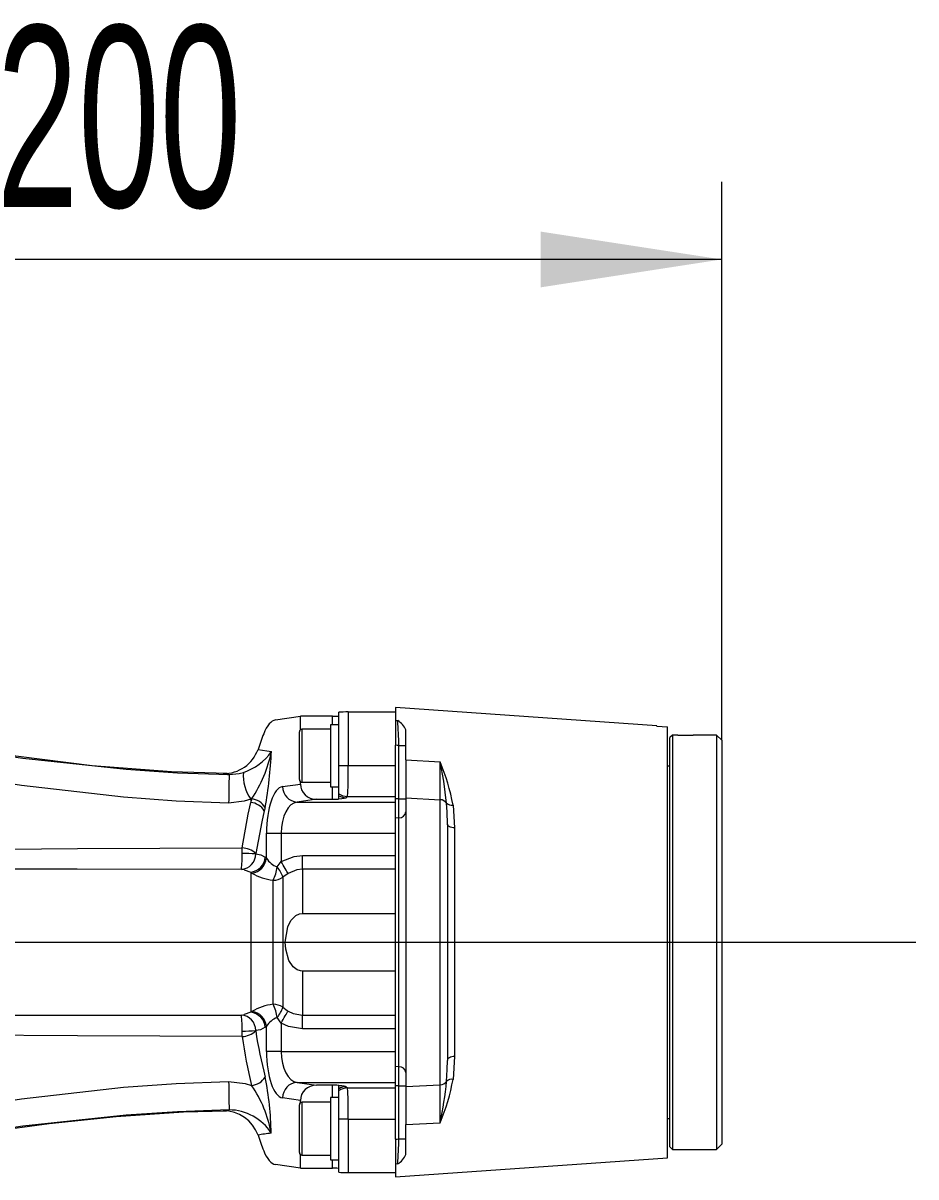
# Model space of a CAD drawing. Header units: millimetres. Extents: x 26 to 585, y 36 to 406.
# Drawn here: x 193.91 to 211.16, y 378.22 to 400.49 of the extents above; entities that cross this region are included whole.
import ezdxf

# ---------------------------------------------------------------- set-up
doc = ezdxf.new("R2010")
doc.units = ezdxf.units.MM
doc.styles.add('SLDTEXTSTYLE0', font='TXT', dxfattribs={"width": 0.605})
doc.dimstyles.new('SLDDIMSTYLE0', dxfattribs={"dimtxt": 3.5, "dimasz": 3.5, "dimexe": 0, "dimexo": 0.0625, "dimgap": 0.875, "dimtad": 1, "dimtoh": 1, "dimlfac": 10, "dimrnd": 1e-09, "dimzin": 12, "dimdsep": 46, "dimtxsty": 'SLDTEXTSTYLE0', "dimsah": 1, "dimcen": 0.09, "dimadec": 0, "dimazin": 0, "dimtfac": 1, "dimtdec": 3, "dimtofl": 0, "dimtmove": 0, "dimatfit": 3, "dimfxl": 1, "dimfrac": 2, "dimtolj": 1, "dimtzin": 12, "dimarcsym": 0})

# ---------------------------------------------------------------- blocks, each defined once
blk = doc.blocks.new('*D9')
at = {"color": 7, "linetype": 'Continuous', "lineweight": 0, "transparency": 16777216}
for p, q in [((187.405, 390.692), (187.405, 397.429)), ((207.405, 386.646), (207.405, 397.429)), ((207.405, 395.929), (187.405, 395.929))]:
    blk.add_line(p, q, dxfattribs=at)
for points in [[(187.405, 395.929), (190.905, 395.39), (190.905, 396.467)], [(207.405, 395.929), (203.905, 396.467), (203.905, 395.39)]]:
    blk.add_solid(points, dxfattribs=at)
at = {"color": 7, "linetype": 'Continuous', "lineweight": 0, "transparency": 16777216, "insert": (193.398, 400.441), "char_height": 3.5, "attachment_point": 1, "style": 'SLDTEXTSTYLE0'}
blk.add_mtext('200', dxfattribs=at)
blk = doc.blocks.new('SW_CENTERMARKSYMBOL_2')
at = {"color": 0, "linetype": 'Continuous', "lineweight": 0}
blk.add_line((0.7, 0), (23.753, 0), dxfattribs=at)

msp = doc.modelspace()

# ---------------------------------------------------------------- linework, layer by layer
at = {"color": 7, "linetype": 'Continuous', "lineweight": 15}
for p, q in [((200.004626, 386.159072), (200.004626, 387.188552)), ((200.189317, 387.19189), (200.189317, 386.159072)), ((200.189317, 387.19189), (201.10463, 387.19189)), ((206.154633, 386.924241), (201.10463, 387.277363)), ((201.10463, 387.277363), (201.10463, 387.030599)), ((198.78468, 387.038956), (199.264444, 387.108038)), ((199.264444, 386.847124), (199.264444, 387.108038)), ((199.88463, 387.108038), (199.264444, 387.108038)), ((201.10463, 387.030599), (201.144172, 387.026296)), ((201.10463, 387.030599), (201.10463, 386.550806)), ((199.244631, 386.56858), (199.244631, 386.807261)), ((199.844635, 386.857269), (199.294628, 386.857269)), ((200.004626, 386.946259), (199.844635, 386.946259)), ((199.844635, 386.946259), (199.844635, 385.746262)), ((201.304627, 386.265919), (201.304627, 386.844406)), ((206.154633, 386.919532), (206.154633, 386.924241)), ((206.154633, 386.919532), (206.354631, 386.905644)), ((206.354631, 378.582285), (206.354631, 386.905644)), ((206.454636, 386.746261), (206.404627, 386.696265)), ((206.556512, 386.746261), (206.454636, 386.746261)), ((206.454636, 386.746261), (206.454636, 382.746265)), ((207.304634, 386.746261), (206.852723, 386.746261)), ((207.404626, 386.646269), (207.304634, 386.746261)), ((207.304634, 386.746261), (207.304634, 378.746269)), ((199.244631, 385.88526), (199.244631, 386.56858)), ((201.10463, 385.515735), (201.10463, 386.550806)), ((201.167704, 386.544225), (201.304627, 386.544225)), ((201.167704, 385.515735), (201.167704, 386.544225)), ((206.404627, 382.746265), (206.404627, 386.696265)), ((207.404626, 386.646269), (207.404626, 378.846262)), ((200.004626, 386.159072), (200.189317, 386.159072)), ((200.004626, 385.613117), (200.004626, 386.159072)), ((200.189317, 386.159072), (201.10463, 386.159072)), ((201.304627, 386.265919), (201.965095, 386.22993)), ((201.304627, 386.265919), (201.304627, 385.533331)), ((201.965095, 385.497353), (201.965095, 386.22993)), ((206.404627, 386.146269), (206.354631, 386.146269)), ((198.920674, 385.751376), (199.264444, 385.800872)), ((199.264444, 385.800872), (199.264444, 385.845409)), ((199.294628, 385.835264), (199.844635, 385.835264)), ((199.844635, 385.746262), (200.004626, 385.746262)), ((198.321272, 385.513518), (198.30463, 385.507355)), ((198.30463, 385.507355), (198.30463, 385.445497)), ((199.577976, 385.505841), (199.202586, 385.451792)), ((199.202586, 385.451792), (201.10463, 385.451792)), ((199.577976, 385.505841), (199.88463, 385.505841)), ((200.004626, 385.575042), (200.004626, 385.613117)), ((200.004626, 385.517476), (200.004626, 385.575042)), ((200.174416, 385.559891), (200.150991, 385.536466)), ((200.174416, 385.559891), (201.10463, 385.559891)), ((201.167704, 385.515735), (201.10463, 385.515735)), ((201.10463, 385.144553), (201.10463, 385.515735)), ((201.167704, 385.148797), (201.167704, 385.515735)), ((201.167704, 385.515735), (201.304627, 385.515735)), ((201.304627, 385.533331), (201.304627, 379.959188)), ((201.304627, 385.533331), (201.965095, 385.497353)), ((201.965095, 379.995177), (201.965095, 385.497353)), ((202.214051, 385.39388), (202.244163, 384.952901)), ((201.167704, 385.148797), (201.10463, 385.144553)), ((201.10463, 380.347977), (201.10463, 385.144553)), ((201.167704, 380.343733), (201.167704, 385.148797)), ((202.104629, 385.027073), (202.104629, 380.465458)), ((198.610241, 384.369455), (198.610241, 384.85261)), ((198.610241, 384.85261), (198.892153, 384.85261)), ((198.892153, 384.85261), (201.10463, 384.85261)), ((198.892153, 384.85261), (198.892153, 384.30588)), ((202.244163, 384.952901), (202.244163, 380.53963)), ((198.81481, 384.20094), (198.892153, 384.30588)), ((199.303163, 384.155379), (199.303163, 384.419582)), ((199.303163, 384.419582), (201.10463, 384.419582)), ((198.176838, 384.14434), (198.30463, 384.098575)), ((198.30463, 384.098552), (198.30463, 381.393991)), ((199.029155, 384.074722), (198.926033, 384.001277)), ((199.303163, 384.155379), (199.303163, 383.303044)), ((201.10463, 384.155379), (199.303163, 384.155379)), ((198.737473, 381.548295), (198.737473, 383.944235)), ((198.926033, 384.001277), (198.926033, 381.491242)), ((199.303163, 383.303044), (201.10463, 383.303044)), ((206.404627, 378.796265), (206.404627, 382.746265)), ((206.454636, 382.746265), (206.454636, 378.746269)), ((199.303163, 382.189486), (199.303163, 381.337152)), ((201.10463, 382.189486), (199.303163, 382.189486)), ((198.30463, 381.393931), (198.176838, 381.348179)), ((198.892153, 381.18665), (198.81481, 381.29159)), ((198.892153, 381.18665), (198.892153, 380.639921)), ((199.303163, 381.337152), (201.10463, 381.337152)), ((199.303163, 381.072948), (199.303163, 381.337152)), ((198.610241, 380.639921), (198.610241, 381.123064)), ((201.10463, 381.072948), (199.303163, 381.072948)), ((198.892153, 380.639921), (198.610241, 380.639921)), ((198.892153, 380.639921), (201.10463, 380.639921)), ((202.244163, 380.53963), (202.214051, 380.098651)), ((201.167704, 380.343733), (201.10463, 380.347977)), ((201.10463, 379.976783), (201.10463, 380.347977)), ((201.167704, 379.976783), (201.167704, 380.343733)), ((199.202586, 380.040739), (199.577976, 379.986689)), ((199.202586, 380.040739), (201.10463, 380.040739)), ((199.88463, 379.986689), (199.577976, 379.986689)), ((200.004626, 379.917476), (200.004626, 379.975055)), ((200.004626, 379.879413), (200.004626, 379.917476)), ((200.004626, 379.333458), (200.004626, 379.879413)), ((200.150991, 379.956064), (200.174416, 379.932628)), ((200.174416, 379.932628), (201.10463, 379.932628)), ((201.167704, 379.976783), (201.10463, 379.976783)), ((201.10463, 378.941725), (201.10463, 379.976783)), ((201.167704, 379.976783), (201.304627, 379.976783)), ((201.167704, 378.948305), (201.167704, 379.976783)), ((201.304627, 379.959188), (201.965095, 379.995177)), ((201.304627, 379.959188), (201.304627, 379.226611)), ((201.965095, 379.262588), (201.965095, 379.995177)), ((199.264444, 379.691658), (198.920674, 379.741154)), ((199.264444, 379.647122), (199.264444, 379.691658)), ((199.844635, 379.657266), (199.294628, 379.657266)), ((200.004626, 379.746268), (199.844635, 379.746268)), ((199.844635, 379.746268), (199.844635, 378.54626)), ((199.244631, 378.68527), (199.244631, 379.607246)), ((200.189317, 379.333458), (200.004626, 379.333458)), ((200.004626, 378.303967), (200.004626, 379.333458)), ((200.189317, 379.333458), (200.189317, 378.300641)), ((200.189317, 379.333458), (201.10463, 379.333458)), ((201.304627, 379.226611), (201.965095, 379.262588)), ((201.304627, 378.648112), (201.304627, 379.226611)), ((206.354631, 379.346261), (206.404627, 379.346261)), ((201.10463, 378.941725), (201.10463, 378.461919)), ((201.167704, 378.948305), (201.304627, 378.948305)), ((206.404627, 378.796265), (206.454636, 378.746269)), ((206.454636, 378.746269), (207.304634, 378.746269)), ((207.304634, 378.746269), (207.404626, 378.846262)), ((199.264444, 378.384493), (199.264444, 378.645406)), ((199.294628, 378.635261), (199.844635, 378.635261)), ((199.844635, 378.54626), (200.004626, 378.54626)), ((201.10463, 378.215168), (206.354631, 378.582285)), ((199.264444, 378.384493), (198.78468, 378.453574)), ((199.264444, 378.384493), (199.88463, 378.384493)), ((200.189317, 378.300641), (201.10463, 378.300641)), ((201.144172, 378.466223), (201.10463, 378.461919)), ((201.10463, 378.461919), (201.10463, 378.215168))]:
    msp.add_line(p, q, dxfattribs=at)
at = {"color": 8, "linetype": 'Continuous', "lineweight": 15}
for p, q in [((199.88463, 386.946259), (199.88463, 387.108038)), ((199.294628, 386.857269), (199.294628, 386.592696)), ((199.294628, 386.592696), (199.294628, 385.835264)), ((199.88463, 385.505841), (199.88463, 385.746262)), ((199.88463, 379.746268), (199.88463, 379.986689)), ((199.294628, 379.657254), (199.294628, 378.635261)), ((199.88463, 378.384493), (199.88463, 378.54626))]:
    msp.add_line(p, q, dxfattribs=at)
at = {"color": 7, "linetype": 'Continuous', "lineweight": 15, "flags": 128}
for points in [[(190.912075, 386.757598), (191.918684, 386.592076), (193.900789, 386.300478), (195.89544, 386.084614), (196.889771, 386.017571), (197.886826, 385.983417)], [(191.365535, 386.700175), (193.302549, 386.399958), (195.243115, 386.161516), (196.771658, 386.040423), (197.851432, 386.009321)], [(198.446263, 386.469744), (198.613203, 386.444078), (198.70599, 386.430297)], [(197.877837, 385.434315), (196.863479, 385.471366), (195.849735, 385.54431), (193.876846, 385.770748), (191.910906, 386.0759)], [(202.089573, 385.4318), (202.033831, 385.857735), (201.965631, 386.227224), (201.965095, 386.22993)], [(197.886826, 385.983417), (198.079176, 386.002717), (198.16329, 386.025546)], [(198.30463, 385.507355), (198.304624, 385.507355), (198.177047, 385.46885), (197.877837, 385.434315)], [(198.138959, 384.567771), (198.253811, 385.219167), (198.30463, 385.445485), (198.30463, 385.445497)], [(202.104629, 385.027073), (202.100302, 385.263322), (202.089573, 385.4318)], [(198.567743, 385.284684), (198.516656, 385.071848), (198.401673, 384.459291)], [(202.244163, 384.952901), (202.216435, 384.955166), (202.190054, 384.959958), (202.165938, 384.96711), (202.144922, 384.976361), (202.127768, 384.9874), (202.115072, 384.999821), (202.107264, 385.013209), (202.104629, 385.027073)], [(192.871965, 384.538601), (194.957156, 384.554038), (198.138959, 384.567771)], [(198.138423, 384.461878), (198.138441, 384.475456), (198.138959, 384.567771)], [(198.401673, 384.459291), (198.401124, 384.45314), (198.401106, 384.452234)], [(198.401106, 384.452234), (198.503012, 384.433184), (198.586536, 384.388337)], [(198.892153, 384.30588), (199.144805, 384.40362), (199.303163, 384.419582)], [(199.029155, 384.074722), (199.018432, 384.092818), (199.005283, 384.115002), (198.989953, 384.140859), (198.972751, 384.169886), (198.953999, 384.201536), (198.934055, 384.235177), (198.913307, 384.270189), (198.892153, 384.30588)], [(198.123975, 384.151957), (194.950742, 384.154187), (192.864008, 384.15694)], [(198.176838, 384.14434), (198.176838, 384.14434), (198.14936, 384.148298), (198.123975, 384.151957)], [(199.303163, 384.155379), (199.197591, 384.144101), (199.029155, 384.074722)], [(199.303163, 382.189486), (199.267031, 382.192622), (199.200214, 382.215605), (199.123646, 382.274232), (199.044366, 382.391761), (198.980374, 382.614479), (198.971493, 382.746086), (199.021299, 383.0461), (199.082286, 383.166919), (199.178375, 383.264134), (199.249423, 383.29607), (199.303163, 383.303044)], [(198.892153, 381.18665), (198.913307, 381.222341), (198.934055, 381.257341), (198.953999, 381.290994), (198.972751, 381.322644), (198.989953, 381.351671), (199.005283, 381.377528), (199.018432, 381.399713), (199.029155, 381.417809)], [(198.926033, 381.491242), (199.010826, 381.429634), (199.029155, 381.417809)], [(199.029155, 381.417809), (199.125267, 381.369756), (199.303163, 381.337152)], [(192.864008, 381.33559), (194.950742, 381.338344), (198.123975, 381.340573)], [(198.123975, 381.340573), (198.150469, 381.344388), (198.176832, 381.348179), (198.176838, 381.348179)], [(199.303163, 381.072948), (199.036325, 381.119035), (198.892153, 381.18665)], [(198.138959, 380.924759), (194.957156, 380.938492), (192.871965, 380.95393)], [(198.138959, 380.924759), (198.138602, 380.972097), (198.138423, 381.030653)], [(198.586542, 381.104181), (198.495156, 381.056795), (198.401106, 381.040297)], [(198.401106, 381.040297), (198.401297, 381.036387), (198.401673, 381.03324)], [(202.244163, 380.53963), (202.216435, 380.537365), (202.190054, 380.532561), (202.165938, 380.52542), (202.144922, 380.516169), (202.127768, 380.505131), (202.115072, 380.492709), (202.107264, 380.479322), (202.104629, 380.465458)], [(202.089573, 380.06073), (202.102269, 380.286322), (202.104629, 380.465458)], [(191.910906, 379.416619), (193.873597, 379.721329), (195.84973, 379.948221), (196.86221, 380.021093), (197.877837, 380.058215)], [(197.877837, 380.058215), (198.195065, 380.019114), (198.321272, 379.979012)], [(197.886826, 379.509113), (196.890862, 379.475019), (195.89544, 379.407904), (193.903858, 379.192446), (191.918666, 378.900454), (190.912075, 378.734932)], [(197.836692, 379.484723), (197.003616, 379.464159), (195.705898, 379.374812), (194.410879, 379.238639), (192.887242, 379.03224), (191.365535, 378.792355)], [(197.773291, 379.490993), (197.858358, 379.504619), (197.886826, 379.509113)]]:
    msp.add_lwpolyline(points, dxfattribs=at)
at = {"color": 7, "linetype": 'Continuous', "lineweight": 15}
for centre, radius, start, end in [((200.953419, 386.696303), 0.381159, 22.8650043, 59.9699061), ((192.372557, 386.356506), 8.79715, 1.2227057, 4.3665602), ((199.29463, 386.807264), 0.05, 90, 180), ((206.704617, 390.832274), 4.088768, 267.9241462, 272.0758538), ((197.777992, 386.712528), 0.711007, 269.6211499, 340.0337756), ((197.839087, 387.026483), 1.052121, 287.9473174, 325.4829528), ((196.234927, 386.928146), 2.520716, 325.8611217, 348.6090298), ((190.016137, 386.859607), 8.700452, 349.9990813, 357.1716856), ((198.11975, 384.629783), 4.164991, 10.5711905, 22.59346), ((202.761688, 416.89303), 31.291667, 260.826991, 261.0375071), ((612.690271, 378.918775), 414.863601, 179.02427268, 179.10011793), ((198.979483, 385.969797), 0.818094, 176.0925902, 214.4208816), ((199.29463, 385.885264), 0.05, 180, 270), ((199.21806, 385.748786), 0.297398, 179.5009784, 267.017442), ((198.268248, 385.090306), 0.35705, 32.9859552, 84.1516586), ((198.283911, 385.161507), 0.353988, 31.9159713, 83.9415195), ((200.175333, 385.860237), 0.300347, 235.3637996, 269.8251065), ((200.151857, 385.836706), 0.300242, 240.634846, 269.834849), ((201.962871, 385.342169), 0.1552, 35.2761733, 89.179159), ((202.192508, 385.54643), 0.154064, 228.0766936, 278.0381514), ((201.173162, 385.281319), 0.132634, 267.6412215, 352.3886396), ((198.115586, 384.138814), 0.429594, 48.2450746, 86.8811999), ((196.343236, 384.39027), 1.796614, 352.3774967, 2.2842278), ((198.105551, 384.446984), 0.295602, 273.5732498, 1.0175129), ((198.129515, 380.636943), 3.824945, 85.928268, 89.8665652), ((198.268345, 384.415866), 0.319382, 276.5235587, 355.0510651), ((198.288999, 384.403674), 0.323059, 276.993686, 353.9196429), ((198.950288, 384.573831), 0.396738, 211.0068455, 250.0330225), ((198.833036, 384.898426), 0.958964, 238.2443216, 264.2808573), ((198.049165, 384.291602), 0.770994, 333.221367, 353.2469114), ((198.274981, 383.76942), 0.691104, 19.6021938, 38.6376338), ((198.739763, 384.276843), 0.332616, 269.6056318, 304.0568691), ((198.268342, 381.076675), 0.319384, 4.9470606, 83.4759593), ((198.855024, 380.529284), 1.025769, 96.580417, 120.8944041), ((198.289001, 381.08886), 0.323056, 6.077714, 83.0065729), ((198.739786, 381.215822), 0.332481, 55.932313, 90.398549), ((198.049085, 381.200904), 0.771076, 6.7541675, 26.7775541), ((198.27494, 381.723148), 0.69116, 321.3621194, 340.3951443), ((198.104707, 381.044767), 0.296433, 359.1360094, 86.2732279), ((196.228396, 381.096906), 1.911175, 358.0133664, 7.3249091), ((198.95189, 380.91677), 0.3991, 110.0885084, 148.8756016), ((198.129515, 384.855587), 3.824945, 270.1334348, 274.071732), ((198.115586, 381.353717), 0.429594, 273.1188001, 311.7549254), ((207.011792, 382.338698), 8.708524, 188.621469, 194.5978195), ((207.989562, 382.333226), 9.950787, 188.1371555, 193.6851096), ((201.173142, 380.211188), 0.132657, 7.6205129, 92.349626), ((611.783566, 386.558913), 413.956775, 180.89979899, 180.97581039), ((198.283929, 380.331019), 0.353982, 276.0556553, 328.0819578), ((192.751718, 378.972113), 5.949208, 0.8599302, 11.3592242), ((198.333124, 380.799188), 3.943647, 337.0679438, 349.7678526), ((201.962886, 380.150333), 0.155171, 270.8154643, 324.7292034), ((194.120228, 380.894853), 8.012879, 348.2462913, 354.0248145), ((202.192521, 379.94606), 0.154102, 81.9685801, 131.9165749), ((196.461546, 378.673857), 2.272006, 9.8211175, 35.0611822), ((199.218068, 379.743737), 0.297405, 92.9838904, 180.4976892), ((200.151865, 379.655872), 0.300193, 90.1668198, 119.3722119), ((200.175265, 379.632443), 0.300186, 90.1620483, 124.6417199), ((199.29463, 379.607264), 0.05, 90, 180), ((197.775775, 378.776816), 0.714182, 20.1457465, 90.1993281), ((197.884333, 378.541787), 0.96733, 32.4906108, 89.8523834), ((202.484234, 353.315268), 26.022716, 98.3610557, 98.9267153), ((192.266441, 379.141187), 8.903352, 355.6522255, 358.7586465), ((199.29463, 378.685264), 0.05, 180, 270), ((200.946965, 378.801909), 0.389327, 300.4330585, 336.7320312)]:
    msp.add_arc(centre, radius, start, end, dxfattribs=at)
for centre, major_axis, ratio, start_param, end_param in [((200.18932, 387.176167), (0.3, 0), 0.052407779, 1.570796327, 2.233983066), ((198.803727, 386.040327), (0, 1), 0.363970234, 0.052359878, 0.749523011), ((199.88463, 387.114326), (0.12, 0), 0.052407779, 4.71238898, 6.283185307), ((199.919588, 382.746264), (0, 5.5), 0.363970234, 0.749523011, 0.827123504), ((57.492719, 382.746264), (160.811189, 0), 0.052578581, 0.465852461, 0.466724887), ((200.173597, 386.159073), (0, 0.6), 0.02620389, 3.193952531, 4.71238898), ((198.937817, 384.85261), (0, 0.9), 0.363970234, 0.052359878, 1.570796327), ((199.583695, 385.806253), (-0.316377, -0.045555), 0.938555177, 6.14885732, 7.70175274), ((199.621618, 382.746264), (0, 4.7), 0.342286901, 0.941252261, 0.959041222), ((199.219725, 384.85261), (0, 0.6), 0.545955351, 0.052359878, 1.570796327), ((199.88463, 385.51213), (0.12, 0), 0.052407779, 4.71238898, 6.283185307), ((199.551811, 385.538109), (0.6, 0), 0.052407779, 5.567584398, 6.23082543), ((199.884732, 382.746264), (0, 4.42), 0.363970234, 0.941252261, 0.959041222), ((198.426361, 382.746264), (0, 1.7), 0.363970234, 5.981443698, 6.021335339), ((198.144454, 382.746264), (0, 1.4), 0.441963856, 5.981443698, 6.021331655), ((198.144454, 382.746264), (0, 1.4), 0.441963856, 3.403446306, 3.443334262), ((198.426361, 382.746264), (0, 1.7), 0.363970234, 3.403446306, 3.443334262), ((198.937817, 380.639918), (0, 0.9), 0.363970234, 1.570796327, 3.089232776), ((199.219725, 380.639918), (0, 0.6), 0.545955351, 1.570796327, 3.089232776), ((199.583695, 379.686275), (0.316377, -0.045555), 0.938555177, 1.723025221, 3.275920641), ((199.88463, 379.980398), (0.12, 0), 0.052407779, 0, 1.570796327), ((199.551811, 379.95442), (0.6, 0), 0.052407779, 0.052359878, 0.715600909), ((200.173597, 379.333456), (0, 0.6), 0.02620389, 4.71238898, 6.23082543), ((199.919588, 382.746264), (0, 5.5), 0.363970234, 2.314469149, 2.392069642), ((57.492719, 382.746264), (160.811189, 0), 0.052578581, 5.81646042, 5.817332846), ((198.803727, 379.452202), (0, 1), 0.363970234, 2.392069642, 3.089232776), ((199.88463, 378.378202), (0.12, 0), 0.052407779, 0, 1.570796327), ((200.18932, 378.316361), (0.3, 0), 0.052407779, 4.049202242, 4.71238898)]:
    msp.add_ellipse(centre, major_axis=major_axis, ratio=ratio, start_param=start_param, end_param=end_param, dxfattribs=at)

# ---------------------------------------------------------------- block references
at = {"color": 7, "linetype": 'Continuous', "lineweight": 0}
msp.add_blockref('SW_CENTERMARKSYMBOL_2', (187.40463, 382.746264), dxfattribs=at)

# ---------------------------------------------------------------- dimensions: what is measured, and where the dimension line sits
dim = msp.add_linear_dim(base=(187.40463, 395.928802), p1=(207.40463, 386.646264), p2=(187.40463, 390.691746), dimstyle='SLDDIMSTYLE0', dxfattribs=at)
dim.commit()
dim.dimension.update_dxf_attribs({"geometry": '*D9', "text_midpoint": (197.40463, 395.928802), "dimtype": 160})

doc.saveas('drawing.dxf')
